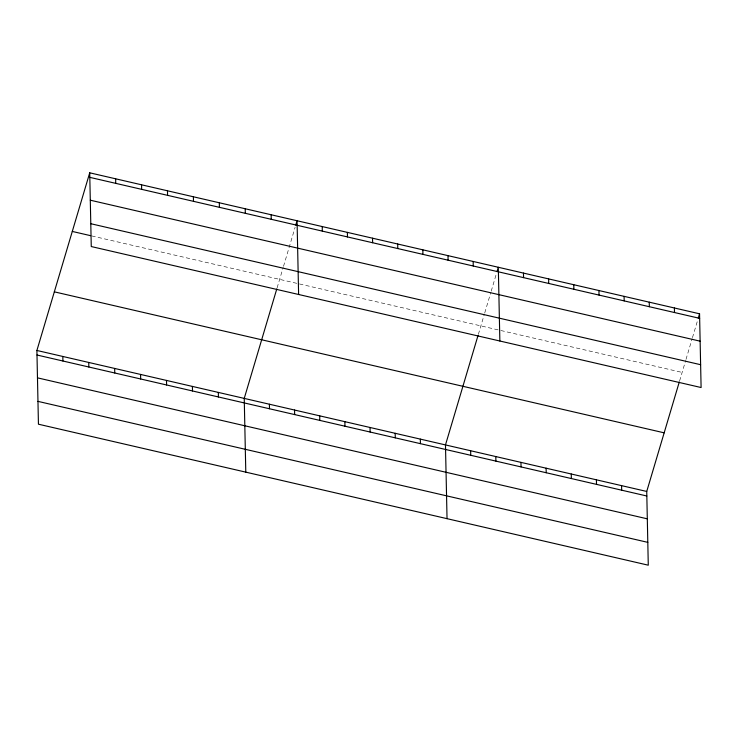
<?xml version="1.0" encoding="UTF-8"?>
<svg xmlns="http://www.w3.org/2000/svg" width="738" height="738" viewBox="0 0 738 738"><rect width="100%" height="100%" fill="white"/><g stroke="black" fill="none" stroke-linecap="round" stroke-linejoin="round"><path stroke-width="0.55" stroke-dasharray="3.69 2.77" d="M277.11 287.848L283.189 267.433M283.512 266.344L295.126 227.258M478.362 334.379L484.432 313.954M484.755 312.866L490.89 292.239M491.213 291.159L496.692 272.7M679.606 380.9L685.676 360.476M685.999 359.397L692.133 338.77M692.456 337.681L697.945 319.222M91.733 235.929L682.124 372.422"/><path stroke-width="1.11" d="M679.292 381.961L646.737 491.453L648.278 565.188L38.441 424.202L36.9 350.467L89.722 172.812L699.559 313.798L701.1 387.533L91.263 246.547L89.722 172.812M276.796 288.909L244.241 398.4L245.791 472.135M295.772 225.09L297.063 220.745L298.613 294.48M478.04 335.439L445.484 444.922L447.034 518.666M497.015 271.612L498.307 267.276L499.857 341.011M698.268 318.143L699.559 313.798M89.815 177.36L699.652 318.346M90.294 200.192L700.131 341.177M90.792 223.715L700.62 364.701M72.287 231.437L90.654 235.68M54.335 291.842L664.163 432.828M36.9 350.467L646.737 491.453M36.992 355.015L646.829 496.001M37.472 377.847L647.309 518.832M37.97 401.371L647.798 542.356M674.403 307.977L674.495 312.525M649.246 302.165L649.339 306.713M624.09 296.353L624.182 300.892M621.58 485.632L621.673 490.18M598.933 290.532L599.025 295.08M596.424 479.82L596.516 484.368M573.777 284.72L573.869 289.268M571.267 474.008L571.36 478.547M548.62 278.899L548.721 283.447M546.111 468.187L546.203 472.735M523.463 273.088L523.565 277.636M520.954 462.375L521.046 466.914M495.798 456.554L495.899 461.102M473.159 261.455L473.252 266.003M470.641 450.743L470.743 455.291M448.003 255.643L448.095 260.191M422.846 249.822L422.939 254.37M420.337 439.11L420.429 443.658M397.69 244.01L397.782 248.558M395.181 433.298L395.273 437.837M372.533 238.199L372.625 242.737M370.024 427.477L370.116 432.025M347.377 232.378L347.469 236.926M344.867 421.666L344.96 426.213M322.22 226.566L322.312 231.105M319.711 415.845L319.803 420.392M294.554 410.033L294.647 414.581M271.15 214.758L271.243 219.306M269.398 404.221L269.49 408.76M245.228 208.762L245.32 213.31M219.315 202.775L219.407 207.313M218.328 392.413L218.42 396.952M193.393 196.778L193.485 201.326M192.406 386.417L192.498 390.965M167.48 190.791L167.572 195.33M166.493 380.43L166.585 384.968M141.558 184.795L141.65 189.343M140.571 374.434L140.663 378.981M115.645 178.808L115.737 183.347M114.658 368.446L114.75 372.985M88.735 362.45L88.828 366.998M62.822 356.463L62.915 361.002"/></g></svg>
